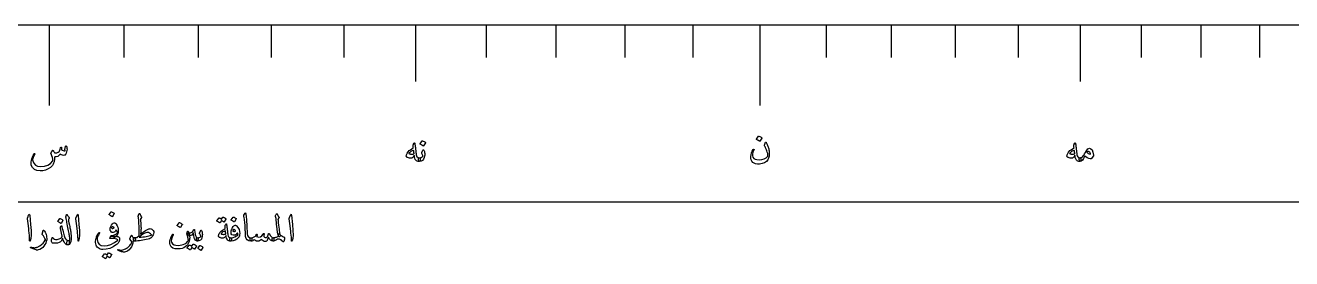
# Model space of a CAD drawing. Header units: millimetres. Extents: x -5 to 625, y -7 to 22.
# Drawn here: x 307 to 464.7, y -7.1 to 22 of the extents above; entities that cross this region are included whole.
import ezdxf

# ---------------------------------------------------------------- set-up
doc = ezdxf.new("R2010")
doc.units = ezdxf.units.MM
for name, color, linetype in [('CUT_OUTER', 1, 'Continuous'), ('ENGRAVE', 7, 'Continuous'), ('ENGRAVE_FINE', 8, 'Continuous'), ('TEXT', 5, 'Continuous')]:
    doc.layers.add(name, color=color, linetype=linetype)

msp = doc.modelspace()

# ---------------------------------------------------------------- linework, layer by layer
at = {"layer": 'CUT_OUTER'}
msp.add_lwpolyline([(-5, 0), (625, 0), (625, 22), (-5, 22)], close=True, dxfattribs=at)
at = {"layer": 'ENGRAVE'}
for points in [[(310, 22), (310, 12)], [(355.6174, 22), (355.6174, 15)], [(398.5283, 22), (398.5283, 12)], [(438.4062, 22), (438.4062, 15)]]:
    msp.add_lwpolyline(points, dxfattribs=at)
at = {"layer": 'ENGRAVE_FINE'}
for points in [[(319.3236, 22), (319.3236, 18)], [(328.5499, 22), (328.5499, 18)], [(337.6762, 22), (337.6762, 18)], [(346.6996, 22), (346.6996, 18)], [(364.4269, 22), (364.4269, 18)], [(373.1253, 22), (373.1253, 18)], [(381.7101, 22), (381.7101, 18)], [(390.1786, 22), (390.1786, 18)], [(406.7566, 22), (406.7566, 18)], [(414.861, 22), (414.861, 18)], [(422.839, 22), (422.839, 18)], [(430.6882, 22), (430.6882, 18)], [(445.9907, 22), (445.9907, 18)], [(453.4393, 22), (453.4393, 18)], [(460.7498, 22), (460.7498, 18)]]:
    msp.add_lwpolyline(points, dxfattribs=at)
at = {"layer": 'TEXT'}
for points in [[(398.358, 8.1884), (398.3644, 8.1948), (398.3735, 8.1987), (398.3851, 8.2), (398.3993, 8.1987), (398.4996, 8.1581), (398.5941, 8.1084), (398.6828, 8.0497), (398.7657, 7.9819), (398.7738, 7.9716), (398.7774, 7.9613), (398.7764, 7.951), (398.7709, 7.9406), (398.5283, 7.5484), (398.5193, 7.539), (398.5077, 7.5368), (398.4935, 7.5416), (398.4767, 7.5535), (398.4622, 7.5639), (398.4393, 7.5794), (398.408, 7.6), (398.3683, 7.6258), (398.3196, 7.6568), (398.2612, 7.6929), (398.1932, 7.7342), (398.1154, 7.7806), (398.1051, 7.7884), (398.0999, 7.7961), (398.0999, 7.8039), (398.1051, 7.8116)], [(312.049, 6.9135), (312.0581, 6.9361), (312.0697, 6.9523), (312.0839, 6.9619), (312.1006, 6.9652), (312.1223, 6.9626), (312.1406, 6.9548), (312.1558, 6.9419), (312.1677, 6.9239), (312.1971, 6.8594), (312.2181, 6.7794), (312.2306, 6.6839), (312.2348, 6.5729), (312.2235, 6.3916), (312.1897, 6.2194), (312.1332, 6.0561), (312.0542, 5.9019), (312.0271, 5.8648), (311.9974, 5.8361), (311.9652, 5.8158), (311.9303, 5.8039), (311.8042, 5.7958), (311.6684, 5.8181), (311.5229, 5.8706), (311.3677, 5.9535), (311.2371, 5.7745), (311.0826, 5.6555), (310.9042, 5.5965), (310.7019, 5.5974), (310.6953, 5.4885), (310.6858, 5.3839), (310.6734, 5.2834), (310.6581, 5.1871), (310.6398, 5.0944), (310.6187, 5.0045), (310.5947, 4.9176), (310.5677, 4.8335), (310.5052, 4.6819), (310.4206, 4.5419), (310.3142, 4.4135), (310.1858, 4.2968), (309.8855, 4.0968), (309.5677, 3.9561), (309.2326, 3.8748), (308.88, 3.8529), (308.4829, 3.9068), (308.169, 4.0477), (307.9384, 4.2758), (307.791, 4.591), (307.771, 4.7045), (307.7677, 4.8387), (307.7813, 4.9935), (307.8116, 5.169), (307.8603, 5.3613), (307.929, 5.5613), (308.0177, 5.769), (308.1265, 5.9845), (308.1352, 5.9981), (308.1458, 6.0077), (308.1584, 6.0135), (308.1729, 6.0155), (308.1874, 6.0142), (308.2, 6.0103), (308.2106, 6.0039), (308.2194, 5.9948), (308.2252, 5.9816), (308.2271, 5.9677), (308.2252, 5.9532), (308.2194, 5.9381), (308.0813, 5.6513), (307.9923, 5.4155), (307.9523, 5.2306), (307.9613, 5.0968), (308.0916, 4.8016), (308.2968, 4.5871), (308.5768, 4.4532), (308.9316, 4.4), (309.4277, 4.4316), (309.8477, 4.5574), (310.1916, 4.7774), (310.4594, 5.0916), (310.4584, 5.2987), (310.4245, 5.5174), (310.3577, 5.7477), (310.2581, 5.9897), (310.2455, 6.0142), (310.2387, 6.0361), (310.2377, 6.0555), (310.2426, 6.0723), (310.2703, 6.1298), (310.2968, 6.1839), (310.3219, 6.2344), (310.3458, 6.2813), (310.3684, 6.324), (310.3897, 6.3619), (310.4097, 6.395), (310.4284, 6.4232), (310.439, 6.4352), (310.4503, 6.44), (310.4623, 6.4377), (310.4748, 6.4284), (310.4813, 6.4213), (310.4903, 6.4103), (310.5019, 6.3955), (310.5161, 6.3768), (310.5323, 6.3542), (310.5497, 6.3277), (310.5684, 6.2974), (310.5884, 6.2632), (310.629, 6.1974), (310.6632, 6.1497), (310.691, 6.12), (310.7123, 6.1084), (310.8465, 6.0971), (310.9806, 6.12), (311.1148, 6.1771), (311.249, 6.2684), (311.2977, 6.329), (311.3458, 6.4284), (311.3932, 6.5665), (311.44, 6.7432), (311.4445, 6.76), (311.4529, 6.7742), (311.4652, 6.7858), (311.4813, 6.7948), (311.4965, 6.8006), (311.511, 6.8026), (311.5248, 6.8006), (311.5381, 6.7948), (311.5577, 6.7626), (311.5652, 6.7019), (311.5603, 6.6129), (311.5432, 6.4955), (311.6474, 6.4316), (311.7587, 6.3897), (311.8771, 6.3697), (312.0026, 6.3716), (312.001, 6.4094), (311.9961, 6.44), (311.9881, 6.4635), (311.9768, 6.48), (311.9639, 6.4955), (311.9561, 6.511), (311.9535, 6.5265), (311.9561, 6.5419)], [(355.4703, 7.3058), (355.5006, 7.3381), (355.5245, 7.3419), (355.5419, 7.3174), (355.5529, 7.2645), (355.5564, 7.2326), (355.5619, 7.1884), (355.5693, 7.1319), (355.5787, 7.0632), (355.5896, 6.9816), (355.6019, 6.8865), (355.6155, 6.7777), (355.6303, 6.6555), (355.645, 6.5353), (355.658, 6.4277), (355.6695, 6.3327), (355.6793, 6.2503), (355.6876, 6.1808), (355.6942, 6.1245), (355.6992, 6.0815), (355.7026, 6.0516), (355.729, 5.8635), (355.7671, 5.7174), (355.8167, 5.6132), (355.878, 5.551), (355.9213, 5.5268), (355.9735, 5.511), (356.0348, 5.5035), (356.1051, 5.5045), (356.1467, 5.4977), (356.1787, 5.4774), (356.2009, 5.4435), (356.2135, 5.3961), (356.218, 5.339), (356.2161, 5.2813), (356.2077, 5.2229), (356.1929, 5.1639), (356.1738, 5.1135), (356.1529, 5.0761), (356.13, 5.0516), (356.1051, 5.04), (355.97, 5.0413), (355.8535, 5.0658), (355.7558, 5.1135), (355.6767, 5.1845), (355.6103, 5.2887), (355.5555, 5.4258), (355.5122, 5.5958), (355.4806, 5.7987), (355.4077, 5.6752), (355.3335, 5.5781), (355.258, 5.5074), (355.1813, 5.4632), (355.119, 5.4474), (355.0458, 5.4413), (354.9616, 5.4448), (354.8664, 5.4581), (354.7661, 5.4806), (354.6819, 5.5071), (354.6138, 5.5374), (354.5619, 5.5716), (354.52, 5.6139), (354.4922, 5.6581), (354.4787, 5.7042), (354.4793, 5.7523), (354.4913, 5.8123), (354.5116, 5.8787), (354.5403, 5.9516), (354.5774, 6.031), (354.6187, 6.1106), (354.6548, 6.1742), (354.6858, 6.2216), (354.7116, 6.2529), (354.8548, 6.3806), (355.0109, 6.5006), (355.18, 6.6129), (355.3619, 6.7174), (355.3551, 6.8165), (355.3503, 6.9019), (355.3474, 6.9739), (355.3464, 7.0323), (355.3493, 7.0813), (355.358, 7.1252), (355.3726, 7.1639), (355.3929, 7.1974)], [(355.398, 6.4026), (355.2109, 6.3384), (355.0522, 6.2594), (354.9219, 6.1655), (354.82, 6.0568), (354.8132, 6.0419), (354.8135, 6.0284), (354.8209, 6.0161), (354.8355, 6.0052), (354.8893, 5.9821), (354.9477, 5.9645), (355.0106, 5.9524), (355.078, 5.9458), (355.15, 5.9447), (355.2264, 5.949), (355.3074, 5.9589), (355.3929, 5.9742), (355.4061, 5.9784), (355.42, 5.9858), (355.4345, 5.9965), (355.4496, 6.0103), (355.4466, 6.0526), (355.4426, 6.0968), (355.4376, 6.1429), (355.4316, 6.191), (355.4246, 6.241), (355.4167, 6.2929), (355.4079, 6.3468), (355.398, 6.4026)], [(356.4148, 6.129), (356.5593, 6.449), (356.5806, 6.4842), (356.6032, 6.4968), (356.6271, 6.4868), (356.6522, 6.4542), (356.6987, 6.3566), (356.7348, 6.2548), (356.7606, 6.1489), (356.7761, 6.0387), (356.7809, 5.9237), (356.7748, 5.8032), (356.7577, 5.6773), (356.7296, 5.5458), (356.6442, 5.3245), (356.5116, 5.1665), (356.3319, 5.0716), (356.1051, 5.04), (356.079, 5.0565), (356.0522, 5.1058), (356.0248, 5.1881), (355.9967, 5.3032), (355.9887, 5.3648), (355.9903, 5.4155), (356.0016, 5.4552), (356.0226, 5.4839), (356.0393, 5.4948), (356.0587, 5.5019), (356.0806, 5.5052), (356.1051, 5.5045), (356.248, 5.509), (356.3722, 5.5381), (356.4777, 5.5916), (356.5645, 5.6697), (356.5684, 5.6758), (356.5696, 5.6839), (356.5684, 5.6939), (356.5645, 5.7058), (356.5442, 5.7787), (356.5142, 5.8529), (356.4745, 5.9284), (356.4251, 6.0052), (356.409, 6.0342), (356.4019, 6.0645), (356.4038, 6.0961), (356.4148, 6.129)], [(356.4613, 7.6103), (356.4677, 7.6168), (356.4767, 7.6206), (356.4884, 7.6219), (356.5026, 7.6206), (356.6029, 7.58), (356.6974, 7.5303), (356.7861, 7.4716), (356.869, 7.4039), (356.8771, 7.3935), (356.8806, 7.3832), (356.8796, 7.3729), (356.8742, 7.3626), (356.6316, 6.9703), (356.6226, 6.961), (356.6109, 6.9587), (356.5967, 6.9635), (356.58, 6.9755), (356.5655, 6.9858), (356.5426, 7.0013), (356.5113, 7.0219), (356.4716, 7.0477), (356.4229, 7.0787), (356.3645, 7.1148), (356.2964, 7.1561), (356.2187, 7.2026), (356.2084, 7.2103), (356.2032, 7.2181), (356.2032, 7.2258), (356.2084, 7.2335)], [(399.3128, 7.4142), (399.3561, 7.3271), (399.398, 7.2361), (399.4386, 7.1413), (399.478, 7.0426), (399.5154, 6.9394), (399.5503, 6.831), (399.5825, 6.7174), (399.6122, 6.5987), (399.6377, 6.4805), (399.6574, 6.3632), (399.6712, 6.2469), (399.6793, 6.1316), (399.6815, 6.0169), (399.678, 5.9026), (399.6686, 5.7885), (399.6535, 5.6748), (399.6283, 5.5555), (399.5941, 5.4452), (399.5509, 5.3439), (399.4986, 5.2516), (399.3209, 5.0416), (399.087, 4.8813), (398.797, 4.7706), (398.4509, 4.7097), (398.2006, 4.7035), (397.9812, 4.7368), (397.7928, 4.8094), (397.6354, 4.9213), (397.517, 5.0652), (397.4354, 5.2335), (397.3906, 5.4265), (397.3825, 5.6439), (397.4119, 5.8742), (397.4741, 6.0955), (397.5693, 6.3077), (397.6974, 6.511), (397.7177, 6.5342), (397.7374, 6.5471), (397.7564, 6.5497), (397.7748, 6.5419), (397.7919, 6.5258), (397.7967, 6.5032), (397.7893, 6.4742), (397.7696, 6.4387), (397.6419, 6.1829), (397.5786, 5.9523), (397.5799, 5.7468), (397.6457, 5.5665), (397.7661, 5.4219), (397.9361, 5.3187), (398.1557, 5.2568), (398.4251, 5.2361), (398.7506, 5.2681), (399.0406, 5.3535), (399.2951, 5.4926), (399.5141, 5.6852), (399.5186, 5.6919), (399.5219, 5.7019), (399.5238, 5.7152), (399.5244, 5.7316), (399.517, 5.861), (399.4896, 6.0116), (399.4422, 6.1835), (399.3748, 6.3768), (399.3367, 6.474), (399.2999, 6.5645), (399.2644, 6.6482), (399.2303, 6.7252), (399.197, 6.795), (399.1644, 6.8574), (399.1325, 6.9124), (399.1012, 6.96), (399.0864, 6.9848), (399.078, 7.0077), (399.0761, 7.0287), (399.0806, 7.0477), (399.2354, 7.4297), (399.2499, 7.4519), (399.2677, 7.4568), (399.2886, 7.4442), (399.3128, 7.4142)], [(437.7456, 7.3058), (437.7759, 7.3381), (437.7998, 7.3419), (437.8172, 7.3174), (437.8281, 7.2645), (437.8317, 7.2326), (437.8372, 7.1884), (437.8446, 7.1319), (437.8539, 7.0632), (437.8649, 6.9816), (437.8772, 6.8865), (437.8907, 6.7777), (437.9056, 6.6555), (437.9202, 6.5353), (437.9333, 6.4277), (437.9448, 6.3327), (437.9546, 6.2503), (437.9628, 6.1808), (437.9694, 6.1245), (437.9744, 6.0815), (437.9778, 6.0516), (438.0043, 5.8635), (438.0423, 5.7174), (438.092, 5.6132), (438.1533, 5.551), (438.1965, 5.5268), (438.2488, 5.511), (438.3101, 5.5035), (438.3804, 5.5045), (438.422, 5.4977), (438.4539, 5.4774), (438.4762, 5.4435), (438.4888, 5.3961), (438.4933, 5.339), (438.4914, 5.2813), (438.483, 5.2229), (438.4681, 5.1639), (438.4491, 5.1135), (438.4281, 5.0761), (438.4052, 5.0516), (438.3804, 5.04), (438.2452, 5.0413), (438.1288, 5.0658), (438.031, 5.1135), (437.952, 5.1845), (437.8856, 5.2887), (437.8307, 5.4258), (437.7875, 5.5958), (437.7559, 5.7987), (437.683, 5.6752), (437.6088, 5.5781), (437.5333, 5.5074), (437.4565, 5.4632), (437.3943, 5.4474), (437.321, 5.4413), (437.2368, 5.4448), (437.1417, 5.4581), (437.0414, 5.4806), (436.9572, 5.5071), (436.8891, 5.5374), (436.8372, 5.5716), (436.7952, 5.6139), (436.7675, 5.6581), (436.7539, 5.7042), (436.7546, 5.7523), (436.7665, 5.8123), (436.7868, 5.8787), (436.8156, 5.9516), (436.8527, 6.031), (436.8939, 6.1106), (436.9301, 6.1742), (436.961, 6.2216), (436.9868, 6.2529), (437.1301, 6.3806), (437.2862, 6.5006), (437.4552, 6.6129), (437.6372, 6.7174), (437.6304, 6.8165), (437.6256, 6.9019), (437.6227, 6.9739), (437.6217, 7.0323), (437.6246, 7.0813), (437.6333, 7.1252), (437.6478, 7.1639), (437.6681, 7.1974)], [(437.6733, 6.4026), (437.4862, 6.3384), (437.3275, 6.2594), (437.1972, 6.1655), (437.0952, 6.0568), (437.0885, 6.0419), (437.0888, 6.0284), (437.0962, 6.0161), (437.1107, 6.0052), (437.1646, 5.9821), (437.223, 5.9645), (437.2859, 5.9524), (437.3533, 5.9458), (437.4252, 5.9447), (437.5017, 5.949), (437.5827, 5.9589), (437.6681, 5.9742), (437.6814, 5.9784), (437.6952, 5.9858), (437.7098, 5.9965), (437.7249, 6.0103), (437.7218, 6.0526), (437.7178, 6.0968), (437.7128, 6.1429), (437.7068, 6.191), (437.6999, 6.241), (437.692, 6.2929), (437.6831, 6.3468), (437.6733, 6.4026)], [(439.583, 6.6813), (439.7446, 6.6239), (439.8785, 6.4619), (439.9846, 6.1955), (440.063, 5.8245), (440.0659, 5.7977), (440.0643, 5.7742), (440.0581, 5.7539), (440.0475, 5.7368), (439.7636, 5.3806), (439.7439, 5.359), (439.721, 5.3458), (439.6949, 5.341), (439.6656, 5.3445), (439.4727, 5.4103), (439.2914, 5.4942), (439.1217, 5.5961), (438.9636, 5.7161), (438.8362, 5.4203), (438.6965, 5.209), (438.5446, 5.0823), (438.3804, 5.04), (438.362, 5.0468), (438.343, 5.0671), (438.3233, 5.101), (438.303, 5.1484), (438.2717, 5.2658), (438.2604, 5.36), (438.2691, 5.431), (438.2978, 5.4787), (438.3146, 5.49), (438.3339, 5.4981), (438.3559, 5.5029), (438.3804, 5.5045), (438.4978, 5.5245), (438.6127, 5.5794), (438.7249, 5.669), (438.8346, 5.7935), (438.8827, 5.8658), (438.9546, 5.9845), (439.0504, 6.1497), (439.1701, 6.3613), (439.2636, 6.5013), (439.3636, 6.6013), (439.4701, 6.6613), (439.583, 6.6813)], [(439.2114, 6.1755), (439.3081, 6.0948), (439.4178, 6.0284), (439.5404, 5.9761), (439.6759, 5.9381), (439.6685, 6.0397), (439.641, 6.1226), (439.5936, 6.1868), (439.5262, 6.2323), (439.4485, 6.2558), (439.3701, 6.2542), (439.291, 6.2274), (439.2114, 6.1755)], [(307.4573, -1.6581), (307.5035, -1.5685), (307.5407, -1.5371), (307.5689, -1.5637), (307.5879, -1.6484), (307.6992, -2.8339), (307.7654, -3.5615), (307.7802, -4.1427), (307.7436, -4.5776), (307.6556, -4.8661), (307.6396, -4.8897), (307.6254, -4.9024), (307.613, -4.9042), (307.6024, -4.8952), (307.594, -4.8809), (307.5879, -4.8625), (307.5843, -4.8398), (307.5831, -4.8129), (307.5831, -4.6033), (307.5734, -4.381), (307.554, -4.1461), (307.525, -3.8984), (307.5186, -3.8337), (307.4996, -3.6589), (307.4678, -3.374), (307.4234, -2.979), (307.3169, -2.1032), (307.3145, -2.0567), (307.3169, -2.0137), (307.3242, -1.9744), (307.3363, -1.9387)], [(312.1653, -1.6145), (312.1741, -1.5912), (312.1859, -1.5746), (312.2007, -1.5646), (312.2185, -1.5613), (312.2346, -1.564), (312.2488, -1.5722), (312.2612, -1.5858), (312.2718, -1.6048), (312.3147, -1.7031), (312.3661, -1.7899), (312.426, -1.8652), (312.4944, -1.929), (312.5167, -1.9572), (312.5258, -1.9883), (312.5216, -2.0225), (312.504, -2.0597), (312.4918, -2.079), (312.4792, -2.0984), (312.4664, -2.1177), (312.4532, -2.1371), (312.4401, -2.1565), (312.4272, -2.1758), (312.4147, -2.1952), (312.4024, -2.2145), (312.4051, -2.2614), (312.4278, -2.3923), (312.4705, -2.6074), (312.5331, -2.9065), (312.5678, -3.0708), (312.5996, -3.2252), (312.6283, -3.3696), (312.654, -3.504), (312.6764, -3.6282), (312.6952, -3.7417), (312.7103, -3.8447), (312.7218, -3.9371), (312.7305, -4.0242), (312.7375, -4.1113), (312.7426, -4.1984), (312.746, -4.2855), (312.7475, -4.3729), (312.7472, -4.4609), (312.7451, -4.5495), (312.7411, -4.6387), (312.7076, -4.9378), (312.6407, -5.1577), (312.5406, -5.2983), (312.4073, -5.3597), (312.3413, -5.3615), (312.2887, -5.3427), (312.2494, -5.3034), (312.2234, -5.2435), (312.2101, -5.1731), (312.2089, -5.102), (312.2198, -5.0303), (312.2427, -4.9581), (312.2736, -4.8912), (312.3081, -4.8456), (312.3462, -4.8211), (312.3879, -4.8177), (312.4201, -4.82), (312.449, -4.822), (312.4745, -4.8236), (312.4968, -4.825), (312.516, -4.8255), (312.5325, -4.8244), (312.5462, -4.8218), (312.5573, -4.8177), (312.579, -4.7458), (312.5863, -4.6363), (312.579, -4.4893), (312.5573, -4.3048), (312.5406, -4.1952), (312.5198, -4.0696), (312.4947, -3.9279), (312.4653, -3.7702), (312.4321, -3.5961), (312.3952, -3.4054), (312.3546, -3.1981), (312.3105, -2.9742), (312.2669, -2.7552), (312.2282, -2.5629), (312.1944, -2.3972), (312.1653, -2.2581), (312.1414, -2.1456), (312.123, -2.0597), (312.11, -2.0004), (312.1024, -1.9677), (312.0961, -1.9251), (312.0964, -1.8794), (312.1033, -1.8307), (312.1169, -1.779), (312.1262, -1.7532), (312.1345, -1.7288), (312.1419, -1.706), (312.1484, -1.6847), (312.154, -1.6649), (312.1587, -1.6466), (312.1624, -1.6298), (312.1653, -1.6145)], [(313.4815, -1.6581), (313.5277, -1.5685), (313.5649, -1.5371), (313.593, -1.5637), (313.6121, -1.6484), (313.7234, -2.8339), (313.7896, -3.5615), (313.8044, -4.1427), (313.7678, -4.5776), (313.6798, -4.8661), (313.6638, -4.8897), (313.6496, -4.9024), (313.6372, -4.9042), (313.6266, -4.8952), (313.6181, -4.8809), (313.6121, -4.8625), (313.6085, -4.8398), (313.6073, -4.8129), (313.6073, -4.6033), (313.5976, -4.381), (313.5782, -4.1461), (313.5492, -3.8984), (313.5428, -3.8337), (313.5238, -3.6589), (313.492, -3.374), (313.4476, -2.979), (313.3411, -2.1032), (313.3387, -2.0567), (313.3411, -2.0137), (313.3484, -1.9744), (313.3605, -1.9387)], [(317.7395, -1.2371), (317.7456, -1.231), (317.754, -1.2274), (317.7649, -1.2262), (317.7782, -1.2274), (317.8723, -1.2655), (317.9609, -1.3121), (318.0441, -1.3671), (318.1218, -1.4306), (318.1293, -1.4403), (318.1327, -1.45), (318.1318, -1.4597), (318.1266, -1.4694), (317.8992, -1.8371), (317.8907, -1.8459), (317.8798, -1.848), (317.8665, -1.8434), (317.8508, -1.8323), (317.8372, -1.8226), (317.8157, -1.8081), (317.7864, -1.7887), (317.7492, -1.7645), (317.7035, -1.7355), (317.6488, -1.7016), (317.585, -1.6629), (317.5121, -1.6194), (317.5024, -1.6121), (317.4976, -1.6048), (317.4976, -1.5976), (317.5024, -1.5903)], [(321.2282, -1.4742), (321.2397, -1.4618), (321.25, -1.4536), (321.2591, -1.4497), (321.2669, -1.45), (321.2763, -1.4542), (321.2851, -1.4621), (321.2932, -1.4736), (321.3008, -1.4887), (321.3315, -1.554), (321.3607, -1.6145), (321.3884, -1.6702), (321.4145, -1.721), (321.4395, -1.7663), (321.4635, -1.8056), (321.4866, -1.8389), (321.5089, -1.8661), (321.5252, -1.8885), (321.5306, -1.9121), (321.5252, -1.9369), (321.5089, -1.9629), (321.4121, -2.0839), (321.3997, -2.1047), (321.3915, -2.1286), (321.3876, -2.1555), (321.3879, -2.1855), (321.4036, -2.4138), (321.4169, -2.6149), (321.4278, -2.7888), (321.4363, -2.9355), (321.4426, -3.0552), (321.4472, -3.1484), (321.4499, -3.2149), (321.4508, -3.2548), (321.4497, -3.3728), (321.4466, -3.4847), (321.4413, -3.5905), (321.4339, -3.6903), (321.4246, -3.7841), (321.4139, -3.8718), (321.4017, -3.9534), (321.3879, -4.029), (321.7166, -3.7774), (322.0012, -3.5839), (322.2416, -3.4484), (322.4379, -3.371), (322.5253, -3.3504), (322.6036, -3.3419), (322.6729, -3.3456), (322.7331, -3.3613), (322.818, -3.4054), (322.8988, -3.475), (322.9753, -3.57), (323.0476, -3.6903), (323.0588, -3.7191), (323.0633, -3.752), (323.0612, -3.7892), (323.0524, -3.8306), (323.0043, -3.9794), (322.9472, -4.121), (322.8809, -4.2552), (322.8056, -4.3823), (322.7325, -4.4639), (322.629, -4.5347), (322.4954, -4.5946), (322.3315, -4.6435), (322.112, -4.6921), (321.8942, -4.7361), (321.6778, -4.7756), (321.4629, -4.8105), (321.2498, -4.8406), (321.0389, -4.8655), (320.8301, -4.8853), (320.6234, -4.9), (320.6001, -4.8933), (320.5786, -4.8734), (320.559, -4.8401), (320.5411, -4.7935), (320.5254, -4.7364), (320.5169, -4.681), (320.5157, -4.6275), (320.5218, -4.5758), (320.5354, -4.5307), (320.5569, -4.4972), (320.5862, -4.4751), (320.6234, -4.4645), (320.6728, -4.4618), (320.7196, -4.4585), (320.7636, -4.4545), (320.8048, -4.45), (320.8434, -4.4455), (320.8792, -4.4415), (320.9123, -4.4382), (320.9427, -4.4355), (321.2137, -4.1742), (321.2161, -4.1629), (321.2185, -4.1482), (321.221, -4.1302), (321.2234, -4.1089), (321.2258, -4.0842), (321.2282, -4.0563), (321.2306, -4.0249), (321.2331, -3.9903), (321.2352, -3.9527), (321.2367, -3.9123), (321.2376, -3.8692), (321.2379, -3.8234), (321.2379, -3.7752), (321.2379, -3.7248), (321.2379, -3.6723), (321.2379, -3.6177), (321.2373, -3.556), (321.2355, -3.4823), (321.2325, -3.3964), (321.2282, -3.2984), (321.2228, -3.1889), (321.2161, -3.0685), (321.2083, -2.9373), (321.1992, -2.7952), (321.1783, -2.4797), (321.1593, -2.2302), (321.142, -2.0467), (321.1266, -1.929), (321.1142, -1.8534), (321.106, -1.796), (321.1021, -1.7567), (321.1024, -1.7355), (321.1171, -1.6956), (321.1321, -1.6581), (321.1473, -1.623), (321.1629, -1.5903), (321.1788, -1.5595), (321.195, -1.5298), (321.2114, -1.5014), (321.2282, -1.4742)], [(334.4234, -1.4161), (334.4328, -1.4016), (334.4415, -1.3919), (334.4497, -1.3871), (334.4573, -1.3871), (334.4688, -1.3934), (334.479, -1.4125), (334.4881, -1.4443), (334.496, -1.4887), (334.5359, -1.8501), (334.5685, -2.1843), (334.594, -2.4912), (334.6121, -2.771), (334.6237, -3.0102), (334.6345, -3.2246), (334.6443, -3.4142), (334.6532, -3.579), (334.6609, -3.7191), (334.6671, -3.8343), (334.6718, -3.9247), (334.675, -3.9903), (334.7179, -4.1869), (334.8129, -4.3315), (334.9599, -4.424), (335.1589, -4.4645), (335.2142, -4.479), (335.2496, -4.5129), (335.265, -4.5661), (335.2605, -4.6387), (335.2378, -4.753), (335.2133, -4.8347), (335.187, -4.8837), (335.1589, -4.9), (334.8788, -4.8631), (334.6726, -4.7524), (334.5401, -4.5679), (334.4815, -4.3097), (334.4722, -4.1861), (334.4639, -4.0623), (334.4565, -3.9382), (334.45, -3.8137), (334.4441, -3.689), (334.4385, -3.5639), (334.4332, -3.4386), (334.4282, -3.3129), (334.4192, -3.0732), (334.4065, -2.8575), (334.3901, -2.6656), (334.3702, -2.4976), (334.3466, -2.3362), (334.3194, -2.1643), (334.2885, -1.9818), (334.254, -1.7887), (334.2495, -1.7539), (334.2504, -1.7222), (334.2568, -1.6934), (334.2685, -1.6677)], [(338.5508, -2.5968), (338.5814, -2.9016), (338.6101, -3.1726), (338.637, -3.4097), (338.6621, -3.6129), (338.6854, -3.782), (338.7069, -3.9165), (338.7265, -4.0166), (338.7444, -4.0823), (338.7704, -4.1669), (338.7758, -4.2371), (338.7607, -4.2927), (338.725, -4.3339), (338.6811, -4.3566), (338.6415, -4.3569), (338.6061, -4.3348), (338.575, -4.2903), (338.5203, -4.1207), (338.4625, -3.8101), (338.4017, -3.3586), (338.3379, -2.7661), (338.3152, -2.5112), (338.2956, -2.3077), (338.2789, -2.1555), (338.2653, -2.0548), (338.2121, -1.8323), (338.2051, -1.7929), (338.2036, -1.7573), (338.2076, -1.7252), (338.2169, -1.6968), (338.2584, -1.6272), (338.2907, -1.5734), (338.314, -1.5353), (338.3282, -1.5129), (338.3573, -1.4799), (338.3815, -1.4681), (338.4008, -1.4775), (338.4153, -1.5081), (338.4416, -1.5946), (338.4867, -1.6847), (338.5505, -1.7784), (338.6331, -1.8758), (338.6482, -1.8952), (338.6548, -1.9145), (338.653, -1.9339), (338.6427, -1.9532), (338.6263, -1.9767), (338.6107, -1.9986), (338.596, -2.019), (338.5823, -2.0379), (338.5694, -2.0553), (338.5575, -2.0712), (338.5464, -2.0855), (338.5363, -2.0984), (338.5218, -2.1202), (338.5121, -2.1419), (338.5073, -2.1637), (338.5073, -2.1855), (338.5136, -2.233), (338.523, -2.3173), (338.5354, -2.4386), (338.5508, -2.5968)], [(340.0556, -1.6581), (340.1019, -1.5685), (340.1391, -1.5371), (340.1672, -1.5637), (340.1863, -1.6484), (340.2976, -2.8339), (340.3638, -3.5615), (340.3786, -4.1427), (340.342, -4.5776), (340.254, -4.8661), (340.238, -4.8897), (340.2238, -4.9024), (340.2114, -4.9042), (340.2008, -4.8952), (340.1923, -4.8809), (340.1863, -4.8625), (340.1827, -4.8398), (340.1815, -4.8129), (340.1815, -4.6033), (340.1718, -4.381), (340.1524, -4.1461), (340.1234, -3.8984), (340.117, -3.8337), (340.098, -3.6589), (340.0662, -3.374), (340.0218, -2.979), (339.9153, -2.1032), (339.9129, -2.0567), (339.9153, -2.0137), (339.9226, -1.9744), (339.9347, -1.9387)], [(312.4024, -5.3645), (312.3047, -5.3588), (312.2198, -5.3415), (312.1475, -5.3128), (312.0879, -5.2726), (311.9775, -5.1513), (311.8738, -4.9859), (311.7767, -4.7763), (311.6863, -4.5226), (311.6237, -4.6847), (311.5617, -4.8129), (311.5003, -4.9073), (311.4395, -4.9677), (311.2508, -5.0684), (311.0331, -5.1335), (310.7863, -5.1628), (310.5105, -5.1565), (310.4325, -5.1377), (310.3726, -5.096), (310.3308, -5.0312), (310.3073, -4.9435), (310.3009, -4.8404), (310.3109, -4.7294), (310.3372, -4.6106), (310.3798, -4.4839), (310.3883, -4.4666), (310.3992, -4.4536), (310.4125, -4.4449), (310.4282, -4.4403), (310.4482, -4.4409), (310.4645, -4.4476), (310.4772, -4.4603), (310.4863, -4.479), (310.5604, -4.5876), (310.6714, -4.6569), (310.8193, -4.6868), (311.004, -4.6774), (311.2605, -4.6184), (311.4492, -4.5286), (311.5702, -4.408), (311.6234, -4.2565), (311.425, -3.3081), (311.4183, -3.2645), (311.4177, -3.2258), (311.4232, -3.1919), (311.4347, -3.1629), (311.5169, -3.0177), (311.5287, -2.9987), (311.5399, -2.9851), (311.5505, -2.9769), (311.5605, -2.9742), (311.5741, -2.9815), (311.5859, -2.9984), (311.5959, -3.025), (311.604, -3.0613), (311.6523, -3.3034), (311.7002, -3.5264), (311.7478, -3.7304), (311.7952, -3.9153), (311.8416, -4.0812), (311.8865, -4.228), (311.9299, -4.3558), (311.9718, -4.4645), (312.0489, -4.6045), (312.1448, -4.7101), (312.2594, -4.7811), (312.3927, -4.8177), (312.4302, -4.8304), (312.4605, -4.8589), (312.4835, -4.903), (312.4992, -4.9629), (312.5034, -4.9945), (312.5065, -5.0264), (312.5083, -5.0586), (312.5089, -5.0911), (312.5077, -5.1239), (312.504, -5.1571), (312.498, -5.1905), (312.4895, -5.2242), (312.4696, -5.2856), (312.4484, -5.3294), (312.426, -5.3557), (312.4024, -5.3645)], [(311.3282, -2.079), (311.3343, -2.073), (311.3427, -2.0694), (311.3536, -2.0681), (311.3669, -2.0694), (311.461, -2.1075), (311.5496, -2.154), (311.6328, -2.2091), (311.7105, -2.2726), (311.718, -2.2823), (311.7214, -2.2919), (311.7205, -2.3016), (311.7153, -2.3113), (311.4879, -2.679), (311.4794, -2.6878), (311.4685, -2.6899), (311.4552, -2.6854), (311.4395, -2.6742), (311.4259, -2.6645), (311.4044, -2.65), (311.3751, -2.6306), (311.3379, -2.6065), (311.2922, -2.5774), (311.2375, -2.5435), (311.1737, -2.5048), (311.1008, -2.4613), (311.0911, -2.454), (311.0863, -2.4468), (311.0863, -2.4395), (311.0911, -2.4323)], [(318.3685, -2.7855), (318.4801, -2.9697), (318.5585, -3.1641), (318.6035, -3.3689), (318.6153, -3.5839), (318.6146, -3.632), (318.6123, -3.6794), (318.6085, -3.7263), (318.6032, -3.7726), (318.5964, -3.8179), (318.5881, -3.8621), (318.5783, -3.905), (318.5669, -3.9468), (318.4439, -4.2177), (318.244, -4.4113), (317.9672, -4.5274), (317.6137, -4.5661), (317.5956, -4.5628), (317.5847, -4.5528), (317.581, -4.5362), (317.5847, -4.5129), (317.6028, -4.4564), (317.6282, -4.3931), (317.6609, -4.3233), (317.7008, -4.2468), (317.7093, -4.2338), (317.7202, -4.2238), (317.7335, -4.2168), (317.7492, -4.2129), (318.0147, -4.16), (318.2258, -4.0883), (318.3825, -3.9979), (318.4847, -3.8887), (318.5034, -3.8443), (318.5065, -3.7931), (318.4937, -3.7354), (318.4653, -3.671), (318.4484, -3.6391), (318.4315, -3.6111), (318.4145, -3.587), (318.3976, -3.5669), (318.3806, -3.5498), (318.3637, -3.5349), (318.3468, -3.522), (318.3298, -3.5113), (318.2784, -3.6038), (318.2258, -3.6782), (318.172, -3.7345), (318.1169, -3.7726), (317.986, -3.8207), (317.869, -3.8198), (317.7658, -3.7699), (317.6766, -3.671), (317.6255, -3.5615), (317.6077, -3.4363), (317.6231, -3.2954), (317.6718, -3.1387), (317.7764, -2.914), (317.8871, -2.7528), (318.0038, -2.6551), (318.1266, -2.621), (318.1871, -2.6294), (318.2476, -2.6597), (318.3081, -2.7117), (318.3685, -2.7855)], [(317.904, -3.1), (317.8762, -3.1054), (317.846, -3.1218), (317.8133, -3.149), (317.7782, -3.1871), (317.7692, -3.2068), (317.771, -3.227), (317.7837, -3.2479), (317.8073, -3.2694), (317.878, -3.3075), (317.95, -3.3153), (318.0232, -3.2929), (318.0976, -3.2403), (318.1048, -3.2306), (318.1073, -3.221), (318.1048, -3.2113), (318.0976, -3.2016), (318.0401, -3.1572), (317.9887, -3.1254), (317.9433, -3.1064), (317.904, -3.1)], [(326.2073, -2.5968), (326.2133, -2.5907), (326.2218, -2.5871), (326.2327, -2.5859), (326.246, -2.5871), (326.34, -2.6252), (326.4286, -2.6718), (326.5118, -2.7268), (326.5895, -2.7903), (326.5971, -2.8), (326.6004, -2.8097), (326.5995, -2.8194), (326.5944, -2.829), (326.3669, -3.1968), (326.3585, -3.2055), (326.3476, -3.2077), (326.3343, -3.2031), (326.3185, -3.1919), (326.3049, -3.1823), (326.2835, -3.1677), (326.2541, -3.1484), (326.2169, -3.1242), (326.1713, -3.0952), (326.1165, -3.0613), (326.0527, -3.0226), (325.9798, -2.979), (325.9702, -2.9718), (325.9653, -2.9645), (325.9653, -2.9573), (325.9702, -2.95)], [(331.6411, -1.9097), (331.6472, -1.9036), (331.6556, -1.9), (331.6665, -1.8988), (331.6798, -1.9), (331.7275, -1.9178), (331.7736, -1.9375), (331.8182, -1.959), (331.8613, -1.9823), (331.9032, -2.0077), (331.9442, -2.0355), (331.9842, -2.0657), (332.0234, -2.0984), (332.0309, -2.1084), (332.0343, -2.119), (332.0334, -2.1301), (332.0282, -2.1419), (331.796, -2.5097), (331.7896, -2.5145), (331.7802, -2.5145), (331.7678, -2.5097), (331.7524, -2.5), (331.7418, -2.4911), (331.7246, -2.4788), (331.7007, -2.4633), (331.6702, -2.4444), (331.6327, -2.4218), (331.5879, -2.3954), (331.5359, -2.365), (331.4766, -2.3306), (331.2927, -2.6161), (331.2843, -2.6249), (331.2734, -2.627), (331.2601, -2.6225), (331.2444, -2.6113), (331.2307, -2.6016), (331.2093, -2.5871), (331.1799, -2.5677), (331.1427, -2.5435), (331.0971, -2.5145), (331.0423, -2.4806), (330.9785, -2.4419), (330.9056, -2.3984), (330.8981, -2.3911), (330.8948, -2.3839), (330.8957, -2.3766), (330.9008, -2.3694), (331.1379, -2.0161), (331.144, -2.0101), (331.1524, -2.0065), (331.1633, -2.0052), (331.1766, -2.0065), (331.2171, -2.0196), (331.2565, -2.0349), (331.2946, -2.0523), (331.3315, -2.0718), (331.3671, -2.0931), (331.4016, -2.1159), (331.4349, -2.1403), (331.4669, -2.1661)], [(332.0282, -2.7758), (332.0567, -2.7456), (332.079, -2.7419), (332.0954, -2.7649), (332.1056, -2.8145), (332.109, -2.8445), (332.1141, -2.8859), (332.1211, -2.9388), (332.1298, -3.0032), (332.1401, -3.0797), (332.1516, -3.169), (332.1643, -3.2709), (332.1782, -3.3855), (332.192, -3.4981), (332.2042, -3.599), (332.215, -3.6881), (332.2242, -3.7653), (332.2319, -3.8305), (332.2381, -3.8833), (332.2428, -3.9236), (332.246, -3.9516), (332.2708, -4.1279), (332.3065, -4.2649), (332.353, -4.3626), (332.4105, -4.421), (332.451, -4.4436), (332.5, -4.4585), (332.5575, -4.4654), (332.6234, -4.4645), (332.6624, -4.4709), (332.6923, -4.4899), (332.7132, -4.5217), (332.725, -4.5661), (332.7292, -4.6197), (332.7274, -4.6738), (332.7196, -4.7285), (332.7056, -4.7839), (332.6878, -4.831), (332.6681, -4.8661), (332.6467, -4.8891), (332.6234, -4.9), (332.4967, -4.8988), (332.3875, -4.8758), (332.2959, -4.831), (332.2218, -4.7645), (332.1595, -4.6668), (332.1081, -4.5383), (332.0675, -4.3789), (332.0379, -4.1887), (331.9696, -4.3045), (331.9, -4.3956), (331.8292, -4.4618), (331.7573, -4.5032), (331.6989, -4.518), (331.6302, -4.5238), (331.5513, -4.5205), (331.4621, -4.5081), (331.368, -4.4869), (331.2891, -4.4621), (331.2253, -4.4337), (331.1766, -4.4016), (331.1373, -4.362), (331.1113, -4.3206), (331.0986, -4.2773), (331.0992, -4.2323), (331.1104, -4.176), (331.1294, -4.1137), (331.1564, -4.0454), (331.1911, -3.971), (331.2298, -3.8963), (331.2637, -3.8367), (331.2927, -3.7922), (331.3169, -3.7629), (331.4512, -3.6431), (331.5976, -3.5306), (331.756, -3.4254), (331.9266, -3.3274), (331.9203, -3.2346), (331.9157, -3.1544), (331.913, -3.087), (331.9121, -3.0323), (331.9148, -2.9863), (331.923, -2.9452), (331.9366, -2.9089), (331.9556, -2.8774)], [(333.1798, -2.921), (333.2131, -2.9258), (333.25, -2.9403), (333.2905, -2.9645), (333.3347, -2.9984), (333.5237, -3.1998), (333.6552, -3.4266), (333.7293, -3.6788), (333.746, -3.9565), (333.7311, -4.101), (333.7012, -4.2298), (333.6561, -4.3429), (333.596, -4.4403), (333.4009, -4.6414), (333.1738, -4.7851), (332.9146, -4.8713), (332.6234, -4.9), (332.5941, -4.893), (332.569, -4.8722), (332.5481, -4.8374), (332.5315, -4.7887), (332.5253, -4.7618), (332.5212, -4.7343), (332.5192, -4.7061), (332.5194, -4.6774), (332.521, -4.649), (332.5236, -4.6218), (332.5271, -4.5958), (332.5315, -4.571), (332.5445, -4.528), (332.5641, -4.496), (332.5904, -4.4748), (332.6234, -4.4645), (332.9071, -4.4264), (333.1532, -4.3556), (333.3619, -4.2522), (333.5331, -4.1161), (333.5249, -4.0481), (333.5149, -3.994), (333.5031, -3.9537), (333.4895, -3.9274), (333.4732, -3.9047), (333.4581, -3.8899), (333.4442, -3.883), (333.4315, -3.8839), (333.4227, -3.8869), (333.4157, -3.8911), (333.4106, -3.8966), (333.4073, -3.9032), (333.3607, -3.9988), (333.3032, -4.0726), (333.2349, -4.1246), (333.1556, -4.1548), (332.9255, -4.1727), (332.7673, -4.1101), (332.6811, -3.967), (332.6669, -3.7435), (332.6863, -3.6153), (332.725, -3.4823), (332.7831, -3.3444), (332.8605, -3.2016), (332.9421, -3.0788), (333.0226, -2.9911), (333.1018, -2.9385), (333.1798, -2.921)], [(332.9234, -1.9), (332.9294, -1.894), (332.9379, -1.8903), (332.9488, -1.8891), (332.9621, -1.8903), (333.0561, -1.9284), (333.1448, -1.975), (333.2279, -2.03), (333.3056, -2.0935), (333.3132, -2.1032), (333.3165, -2.1129), (333.3156, -2.1226), (333.3105, -2.1323), (333.0831, -2.5), (333.0746, -2.5088), (333.0637, -2.5109), (333.0504, -2.5064), (333.0347, -2.4952), (333.0211, -2.4855), (332.9996, -2.471), (332.9703, -2.4516), (332.9331, -2.4274), (332.8874, -2.3984), (332.8327, -2.3645), (332.7689, -2.3258), (332.696, -2.2823), (332.6863, -2.275), (332.6815, -2.2677), (332.6815, -2.2605), (332.6863, -2.2532)], [(309.2669, -3.55), (309.2697, -3.5412), (309.273, -3.5343), (309.2769, -3.5291), (309.2815, -3.5258), (309.2951, -3.5246), (309.3117, -3.5306), (309.3314, -3.544), (309.354, -3.5645), (309.4423, -3.6695), (309.5185, -3.7907), (309.5827, -3.9283), (309.6347, -4.0823), (309.6752, -4.248), (309.7, -4.4113), (309.7091, -4.5722), (309.7024, -4.7306), (309.6595, -4.9393), (309.5887, -5.1395), (309.4901, -5.3312), (309.3637, -5.5145), (309.2125, -5.6805), (309.0395, -5.8157), (308.8448, -5.9201), (308.6282, -5.9935), (308.5702, -6.0059), (308.5121, -6.0093), (308.454, -6.0035), (308.396, -5.9887), (308.2621, -5.942), (308.1413, -5.8986), (308.0335, -5.8585), (307.9387, -5.8218), (307.8572, -5.7884), (307.7893, -5.7583), (307.735, -5.7315), (307.6944, -5.7081), (307.6859, -5.7008), (307.6798, -5.6935), (307.6762, -5.6863), (307.675, -5.679), (307.6759, -5.6697), (307.6786, -5.6609), (307.6832, -5.6527), (307.6895, -5.6452), (307.6977, -5.6394), (307.7077, -5.6367), (307.7195, -5.637), (307.7331, -5.6403), (307.8159, -5.6626), (307.8952, -5.6808), (307.9708, -5.6952), (308.0427, -5.7056), (308.1117, -5.7121), (308.1782, -5.7147), (308.2423, -5.7134), (308.304, -5.7081), (308.3656, -5.6982), (308.4292, -5.6833), (308.495, -5.6632), (308.5629, -5.6379), (308.6329, -5.6072), (308.705, -5.5708), (308.7793, -5.5286), (308.8556, -5.4806), (309.0701, -5.3264), (309.2536, -5.1589), (309.4064, -4.978), (309.5282, -4.7839), (309.5361, -4.7681), (309.5403, -4.75), (309.5409, -4.7294), (309.5379, -4.7065), (309.4871, -4.5707), (309.4073, -4.4198), (309.2984, -4.2537), (309.1605, -4.0726), (309.1544, -4.0611), (309.1508, -4.0508), (309.1496, -4.0417), (309.1508, -4.0339)], [(317.696, -4.271), (317.7667, -4.2646), (317.8387, -4.2601), (317.9119, -4.2574), (317.9863, -4.2565), (318.0616, -4.2577), (318.1375, -4.2613), (318.214, -4.2673), (318.2911, -4.2758), (318.4348, -4.2985), (318.556, -4.3327), (318.6549, -4.3783), (318.7315, -4.4355), (318.762, -4.4745), (318.781, -4.5238), (318.7886, -4.5834), (318.7847, -4.6532), (318.7605, -4.7996), (318.7315, -4.9194), (318.6976, -5.0125), (318.6589, -5.079), (318.6099, -5.138), (318.55, -5.1988), (318.4792, -5.2614), (318.3976, -5.3258), (317.9745, -5.6037), (317.552, -5.7988), (317.1301, -5.911), (316.7089, -5.9403), (316.5353, -5.9219), (316.3774, -5.881), (316.2353, -5.8178), (316.1089, -5.7323), (316.0015, -5.6288), (315.9165, -5.5121), (315.8539, -5.3821), (315.8137, -5.2387), (315.795, -5.0821), (315.7968, -4.9121), (315.8192, -4.7288), (315.8621, -4.5323), (315.8907, -4.4305), (315.9232, -4.3333), (315.9596, -4.2406), (316, -4.1524), (316.0437, -4.0685), (316.0901, -3.9885), (316.1393, -3.9124), (316.1911, -3.8403), (316.212, -3.8213), (316.231, -3.8125), (316.2483, -3.814), (316.2637, -3.8258), (316.2767, -3.8458), (316.2819, -3.8669), (316.2791, -3.8893), (316.2685, -3.9129), (316.1406, -4.1316), (316.052, -4.3375), (316.0027, -4.5307), (315.9927, -4.7113), (316.0641, -5.0479), (316.2347, -5.2883), (316.5044, -5.4326), (316.8734, -5.4806), (317.2937, -5.4359), (317.7129, -5.3016), (318.1308, -5.0778), (318.5476, -4.7645), (318.5527, -4.757), (318.5536, -4.7488), (318.5503, -4.74), (318.5427, -4.7306), (318.4278, -4.6605), (318.2331, -4.6097), (317.9585, -4.5782), (317.604, -4.5661), (317.5865, -4.5637), (317.5774, -4.5565), (317.5768, -4.5444), (317.5847, -4.5274)], [(320.0766, -4.6), (320.2266, -4.2129), (320.2432, -4.1821), (320.2593, -4.1669), (320.2747, -4.1675), (320.2895, -4.1839), (320.33, -4.2516), (320.3694, -4.3097), (320.4075, -4.3581), (320.4444, -4.3968), (320.4849, -4.4264), (320.529, -4.4476), (320.5768, -4.4603), (320.6282, -4.4645), (320.679, -4.4778), (320.7153, -4.5177), (320.7371, -4.5843), (320.7444, -4.6774), (320.7371, -4.7712), (320.7153, -4.8395), (320.679, -4.8825), (320.6282, -4.9), (320.5892, -4.9018), (320.5496, -4.9024), (320.5094, -4.9018), (320.4685, -4.9), (320.4616, -4.9018), (320.4552, -4.9073), (320.4495, -4.9163), (320.4444, -4.929), (320.4183, -5.158), (320.3548, -5.3802), (320.2538, -5.5959), (320.1153, -5.8048), (319.9608, -5.9866), (319.8117, -6.1206), (319.668, -6.2068), (319.5298, -6.2452), (319.3998, -6.2551), (319.2806, -6.256), (319.1724, -6.2479), (319.075, -6.2306), (319.0274, -6.2173), (318.9764, -6.2016), (318.9221, -6.1835), (318.8645, -6.1629), (318.8039, -6.1393), (318.7405, -6.1121), (318.6744, -6.0812), (318.6056, -6.0468), (318.5884, -6.0389), (318.5754, -6.0298), (318.5666, -6.0196), (318.5621, -6.0081), (318.5591, -5.9926), (318.5597, -5.9802), (318.5639, -5.9709), (318.5718, -5.9645), (318.5821, -5.9588), (318.5935, -5.956), (318.6062, -5.9564), (318.6202, -5.9597), (318.7726, -5.9905), (318.9153, -6.0056), (319.0484, -6.005), (319.1718, -5.9887), (319.2938, -5.9565), (319.4131, -5.9131), (319.5297, -5.8585), (319.6435, -5.7927), (319.755, -5.7161), (319.8643, -5.6288), (319.9715, -5.531), (320.0766, -5.4226), (320.1555, -5.3237), (320.2181, -5.2254), (320.2644, -5.1277), (320.2944, -5.0306), (320.2856, -4.9629), (320.2496, -4.8855), (320.1864, -4.7984), (320.096, -4.7016), (320.0802, -4.6807), (320.0718, -4.6569), (320.0706, -4.6299), (320.0766, -4.6)], [(322.2685, -3.8065), (322.2441, -3.8074), (322.219, -3.8101), (322.1932, -3.8146), (322.1669, -3.821), (321.9292, -3.9144), (321.6952, -4.0448), (321.4647, -4.212), (321.2379, -4.4161), (321.4644, -4.395), (321.6794, -4.3702), (321.883, -4.3417), (322.075, -4.3097), (322.2555, -4.2737), (322.4246, -4.2335), (322.5822, -4.189), (322.7282, -4.1403), (322.7418, -4.1346), (322.7488, -4.127), (322.7491, -4.1176), (322.7427, -4.1065), (322.6387, -3.9788), (322.525, -3.8863), (322.4016, -3.8288), (322.2685, -3.8065)], [(327.3734, -3.7629), (327.4011, -3.8117), (327.426, -3.8663), (327.4482, -3.9267), (327.4677, -3.9927), (327.4839, -4.0649), (327.4962, -4.1433), (327.5045, -4.2282), (327.5089, -4.3194), (327.5116, -4.413), (327.5101, -4.505), (327.5043, -4.5956), (327.4944, -4.6847), (327.4801, -4.7725), (327.4617, -4.8595), (327.439, -4.9455), (327.4121, -5.0306), (327.3398, -5.1921), (327.2391, -5.3427), (327.11, -5.4825), (326.9524, -5.6113), (326.7682, -5.7202), (326.5593, -5.8), (326.3255, -5.8508), (326.0669, -5.8726), (325.6971, -5.8505), (325.4101, -5.7601), (325.2059, -5.6013), (325.0847, -5.3742), (325.0487, -5.2106), (325.0375, -5.044), (325.0511, -4.8743), (325.0895, -4.7016), (325.1173, -4.6132), (325.1476, -4.5268), (325.1802, -4.4426), (325.2153, -4.3605), (325.2528, -4.2802), (325.2927, -4.2014), (325.3351, -4.1241), (325.3798, -4.0484), (325.3916, -4.0357), (325.4028, -4.0266), (325.4134, -4.0212), (325.4234, -4.0194), (325.4367, -4.0209), (325.4476, -4.0254), (325.456, -4.033), (325.4621, -4.0435), (325.4654, -4.0563), (325.4657, -4.0702), (325.463, -4.0853), (325.4573, -4.1016), (325.3139, -4.3995), (325.2323, -4.6544), (325.2123, -4.8664), (325.254, -5.0355), (325.3807, -5.2194), (325.5625, -5.3452), (325.7993, -5.4129), (326.0911, -5.4226), (326.3134, -5.3993), (326.5206, -5.3585), (326.7126, -5.3001), (326.8895, -5.2242), (327.0383, -5.1395), (327.1605, -5.05), (327.256, -4.9556), (327.325, -4.8565), (327.3274, -4.8512), (327.3298, -4.845), (327.3323, -4.8379), (327.3347, -4.8298), (327.3371, -4.8206), (327.3395, -4.8099), (327.3419, -4.7976), (327.3444, -4.7839), (327.3477, -4.7662), (327.348, -4.7421), (327.3453, -4.7117), (327.3395, -4.675), (327.3317, -4.6319), (327.3226, -4.5825), (327.3123, -4.5267), (327.3008, -4.4645), (327.2736, -4.3402), (327.2403, -4.2286), (327.201, -4.1297), (327.1556, -4.0435), (327.152, -4.0305), (327.1508, -4.0157), (327.152, -3.9991), (327.1556, -3.9806), (327.2379, -3.6758), (327.243, -3.661), (327.2488, -3.6504), (327.2551, -3.6441), (327.2621, -3.6419), (327.2669, -3.6404), (327.2718, -3.6407), (327.2766, -3.6428), (327.2815, -3.6468), (327.3017, -3.6649), (327.3238, -3.6903), (327.3477, -3.723), (327.3734, -3.7629)], [(328.4573, -4.9), (328.3602, -4.8767), (328.277, -4.8359), (328.2078, -4.7775), (328.1524, -4.7016), (328.1083, -4.5949), (328.0629, -4.4294), (328.0163, -4.2053), (327.9685, -3.9226), (327.9655, -3.9114), (327.9613, -3.9069), (327.9558, -3.909), (327.9492, -3.9177), (327.8642, -4.0472), (327.7641, -4.1452), (327.6489, -4.2117), (327.5185, -4.2468), (327.4442, -4.2422), (327.3855, -4.2093), (327.3425, -4.1479), (327.3153, -4.0581), (327.3105, -3.9561), (327.3298, -3.8875), (327.3734, -3.8521), (327.4411, -3.85), (327.6159, -3.8533), (327.7677, -3.7956), (327.8966, -3.6767), (328.0024, -3.4968), (328.0178, -3.4677), (328.0351, -3.4484), (328.0541, -3.4387), (328.075, -3.4387), (328.0965, -3.4469), (328.1125, -3.4617), (328.1231, -3.4832), (328.1282, -3.5113), (328.1582, -3.7962), (328.1899, -4.0218), (328.2235, -4.1881), (328.2589, -4.2952), (328.2985, -4.362), (328.3448, -4.4125), (328.3977, -4.4467), (328.4573, -4.4645), (328.5126, -4.4863), (328.548, -4.5323), (328.5634, -4.6024), (328.5589, -4.6968), (328.5416, -4.7893), (328.519, -4.854), (328.4908, -4.8909), (328.4573, -4.9)], [(328.7476, -3.879), (328.8831, -3.579), (328.903, -3.5461), (328.9242, -3.5343), (328.9466, -3.5436), (328.9702, -3.5742), (329.0137, -3.6657), (329.0476, -3.7611), (329.0718, -3.8604), (329.0863, -3.9637), (329.0908, -4.0715), (329.0851, -4.1845), (329.0691, -4.3026), (329.0427, -4.4258), (328.9626, -4.6333), (328.8383, -4.7815), (328.6699, -4.8704), (328.4573, -4.9), (328.4328, -4.8846), (328.4077, -4.8383), (328.382, -4.7612), (328.3556, -4.6532), (328.3481, -4.5955), (328.3496, -4.548), (328.3602, -4.5108), (328.3798, -4.4839), (328.3956, -4.4736), (328.4137, -4.4669), (328.4343, -4.4639), (328.4573, -4.4645), (328.5912, -4.4603), (328.7077, -4.4331), (328.8066, -4.3829), (328.8879, -4.3097), (328.8915, -4.3039), (328.8927, -4.2964), (328.8915, -4.287), (328.8879, -4.2758), (328.8689, -4.2075), (328.8407, -4.1379), (328.8035, -4.0671), (328.7573, -3.9952), (328.7421, -3.9679), (328.7355, -3.9395), (328.7373, -3.9099), (328.7476, -3.879)], [(331.9605, -3.6226), (331.7851, -3.6828), (331.6363, -3.7569), (331.5141, -3.8449), (331.4185, -3.9468), (331.4122, -3.9607), (331.4125, -3.9734), (331.4195, -3.9849), (331.4331, -3.9952), (331.4836, -4.0168), (331.5383, -4.0333), (331.5973, -4.0446), (331.6605, -4.0508), (331.7279, -4.0519), (331.7996, -4.0478), (331.8755, -4.0386), (331.9556, -4.0242), (331.968, -4.0203), (331.981, -4.0133), (331.9947, -4.0033), (332.0089, -3.9903), (332.006, -3.9507), (332.0022, -3.9093), (331.9975, -3.866), (331.9919, -3.821), (331.9854, -3.7741), (331.978, -3.7254), (331.9697, -3.6749), (331.9605, -3.6226)], [(333.0202, -3.4435), (332.9721, -3.4572), (332.9343, -3.4931), (332.9068, -3.5515), (332.8895, -3.6323), (332.8898, -3.645), (332.8907, -3.654), (332.8922, -3.6595), (332.8944, -3.6613), (332.943, -3.6731), (332.9923, -3.6794), (333.0422, -3.6803), (333.0927, -3.6758), (333.1372, -3.6664), (333.1738, -3.6528), (333.2025, -3.635), (333.2234, -3.6129), (333.169, -3.5352), (333.1169, -3.481), (333.0673, -3.4505), (333.0202, -3.4435)], [(335.7782, -4.1161), (335.7933, -4.0898), (335.8097, -4.069), (335.8272, -4.0535), (335.846, -4.0435), (335.8647, -4.0396), (335.8823, -4.0423), (335.8986, -4.0517), (335.9137, -4.0677), (335.9243, -4.0892), (335.927, -4.1149), (335.9219, -4.1449), (335.9089, -4.179), (335.8993, -4.1963), (335.8901, -4.2141), (335.8812, -4.2326), (335.8726, -4.2516), (335.8637, -4.271), (335.8538, -4.2903), (335.8431, -4.3097), (335.8315, -4.329), (336.1021, -4.3983), (336.3286, -4.369), (336.511, -4.241), (336.6492, -4.0145), (336.664, -3.9882), (336.6794, -3.9673), (336.6955, -3.9519), (336.7121, -3.9419), (336.7308, -3.9377), (336.7484, -3.9395), (336.7647, -3.9474), (336.7798, -3.9613), (336.791, -3.98), (336.7956, -4.0024), (336.7934, -4.0284), (336.7847, -4.0581), (336.7599, -4.1297), (336.7435, -4.1899), (336.7357, -4.2386), (336.7363, -4.2758), (336.7529, -4.3287), (336.7883, -4.3714), (336.8424, -4.4037), (336.9153, -4.4258), (336.9946, -4.4355), (337.0629, -4.4306), (337.1204, -4.4113), (337.1669, -4.3774), (337.2075, -4.3221), (337.2468, -4.2383), (337.2849, -4.1261), (337.3218, -3.9855), (337.3272, -3.9685), (337.3387, -3.9565), (337.3562, -3.9492), (337.3798, -3.9468), (337.404, -3.9492), (337.4234, -3.9565), (337.4379, -3.9685), (337.4476, -3.9855), (337.5419, -4.1842), (337.6508, -4.3302), (337.7742, -4.4237), (337.9121, -4.4645), (337.9408, -4.4766), (337.9641, -4.5032), (337.982, -4.5444), (337.9944, -4.6), (338.0031, -4.6602), (338.0052, -4.7149), (338.0007, -4.7642), (337.9895, -4.8081), (337.9738, -4.8483), (337.9556, -4.877), (337.9351, -4.8943), (337.9121, -4.9), (337.727, -4.8701), (337.5685, -4.7802), (337.4367, -4.6305), (337.3315, -4.421), (337.3263, -4.4101), (337.3206, -4.4065), (337.3142, -4.4101), (337.3073, -4.421), (337.2625, -4.5586), (337.2202, -4.6714), (337.1802, -4.7594), (337.1427, -4.8226), (337.1019, -4.8676), (337.0569, -4.9012), (337.0076, -4.9233), (336.954, -4.9339), (336.7928, -4.9233), (336.6528, -4.877), (336.534, -4.7951), (336.4363, -4.6774), (336.3365, -4.7748), (336.2258, -4.8444), (336.1042, -4.8861), (335.9718, -4.9), (335.8445, -4.8882), (335.7335, -4.8528), (335.6388, -4.7939), (335.5605, -4.7113), (335.4646, -4.7939), (335.3657, -4.8528), (335.2638, -4.8882), (335.1589, -4.9), (335.1174, -4.8797), (335.0851, -4.819), (335.0618, -4.7176), (335.0476, -4.5758), (335.0527, -4.5326), (335.073, -4.4996), (335.1084, -4.4769), (335.1589, -4.4645), (335.3772, -4.43), (335.5532, -4.3605), (335.6869, -4.2558), (335.7782, -4.1161)], [(338.5895, -3.971), (338.6464, -3.9661), (338.6911, -3.9806), (338.7238, -4.0145), (338.7444, -4.0677), (338.7537, -4.0941), (338.7722, -4.1198), (338.7997, -4.1449), (338.8363, -4.1694), (338.8593, -4.1822), (338.8847, -4.1966), (338.9125, -4.2124), (338.9427, -4.2298), (338.9754, -4.2481), (339.0105, -4.2667), (339.048, -4.2856), (339.0879, -4.3048), (339.1623, -4.3408), (339.221, -4.3714), (339.2639, -4.3965), (339.2911, -4.4161), (339.3096, -4.4334), (339.3214, -4.4512), (339.3265, -4.4697), (339.325, -4.4887), (339.3047, -4.6333), (339.2827, -4.7573), (339.2588, -4.8607), (339.2331, -4.9435), (339.2264, -4.9541), (339.2161, -4.9617), (339.2022, -4.9662), (339.1847, -4.9677), (339.1626, -4.9668), (339.1448, -4.9641), (339.1311, -4.9596), (339.1218, -4.9532), (338.9996, -4.8398), (338.8847, -4.7512), (338.777, -4.6874), (338.6766, -4.6484), (338.575, -4.6399), (338.454, -4.6629), (338.3137, -4.7173), (338.154, -4.8032), (338.0769, -4.8456), (338.0101, -4.8758), (337.9535, -4.894), (337.9073, -4.9), (337.8849, -4.8961), (337.8661, -4.8843), (337.851, -4.8646), (337.8395, -4.8371), (337.8002, -4.6795), (337.7984, -4.5649), (337.8341, -4.4932), (337.9073, -4.4645), (337.9856, -4.4554), (338.0657, -4.4427), (338.1477, -4.4264), (338.2315, -4.4065), (338.3167, -4.3826), (338.4032, -4.3544), (338.4909, -4.3221), (338.5798, -4.2855), (338.5514, -4.1551), (338.5435, -4.0593), (338.5562, -3.9979), (338.5895, -3.971)], [(327.954, -5.2823), (327.9601, -5.2762), (327.9685, -5.2726), (327.9794, -5.2714), (327.9927, -5.2726), (328.0404, -5.2904), (328.0865, -5.3101), (328.1311, -5.3316), (328.1742, -5.3548), (328.2161, -5.3802), (328.2571, -5.4081), (328.2971, -5.4383), (328.3363, -5.471), (328.3439, -5.4809), (328.3472, -5.4915), (328.3463, -5.5027), (328.3411, -5.5145), (328.1089, -5.8823), (328.1025, -5.8871), (328.0931, -5.8871), (328.0807, -5.8823), (328.0653, -5.8726), (328.0547, -5.8637), (328.0375, -5.8514), (328.0136, -5.8358), (327.9831, -5.8169), (327.9456, -5.7944), (327.9008, -5.7679), (327.8488, -5.7376), (327.7895, -5.7032), (327.6056, -5.9887), (327.5972, -5.9975), (327.5863, -5.9996), (327.573, -5.9951), (327.5573, -5.9839), (327.5436, -5.9742), (327.5222, -5.9597), (327.4928, -5.9403), (327.4556, -5.9161), (327.41, -5.8871), (327.3552, -5.8532), (327.2914, -5.8145), (327.2185, -5.771), (327.211, -5.7637), (327.2077, -5.7565), (327.2086, -5.7492), (327.2137, -5.7419), (327.4508, -5.3887), (327.4569, -5.3827), (327.4653, -5.379), (327.4762, -5.3778), (327.4895, -5.379), (327.53, -5.3922), (327.5694, -5.4075), (327.6075, -5.4248), (327.6444, -5.4444), (327.68, -5.4657), (327.7145, -5.4885), (327.7478, -5.5129), (327.7798, -5.5387)], [(328.7815, -5.4419), (328.7875, -5.4359), (328.796, -5.4323), (328.8069, -5.431), (328.8202, -5.4323), (328.9142, -5.4704), (329.0028, -5.5169), (329.086, -5.572), (329.1637, -5.6355), (329.1713, -5.6452), (329.1746, -5.6548), (329.1737, -5.6645), (329.1685, -5.6742), (328.9411, -6.0419), (328.9327, -6.0507), (328.9218, -6.0528), (328.9085, -6.0483), (328.8927, -6.0371), (328.8791, -6.0274), (328.8577, -6.0129), (328.8283, -5.9935), (328.7911, -5.9694), (328.7455, -5.9403), (328.6907, -5.9065), (328.6269, -5.8677), (328.554, -5.8242), (328.5444, -5.8169), (328.5395, -5.8097), (328.5395, -5.8024), (328.5444, -5.7952)], [(317.4056, -6.3661), (317.4117, -6.3601), (317.4202, -6.3565), (317.431, -6.3552), (317.4444, -6.3565), (317.492, -6.3743), (317.5381, -6.394), (317.5827, -6.4154), (317.6258, -6.4387), (317.6677, -6.4641), (317.7087, -6.4919), (317.7487, -6.5222), (317.7879, -6.5548), (317.7955, -6.5648), (317.7988, -6.5754), (317.7979, -6.5866), (317.7927, -6.5984), (317.5605, -6.9661), (317.5541, -6.971), (317.5448, -6.971), (317.5324, -6.9661), (317.5169, -6.9565), (317.5064, -6.9475), (317.4891, -6.9353), (317.4652, -6.9197), (317.4347, -6.9008), (317.3972, -6.8783), (317.3524, -6.8518), (317.3004, -6.8214), (317.2411, -6.7871), (317.0573, -7.0726), (317.0488, -7.0814), (317.0379, -7.0835), (317.0246, -7.0789), (317.0089, -7.0677), (316.9953, -7.0581), (316.9738, -7.0435), (316.9445, -7.0242), (316.9073, -7), (316.8616, -6.971), (316.8069, -6.9371), (316.743, -6.8984), (316.6702, -6.8548), (316.6626, -6.8476), (316.6593, -6.8403), (316.6602, -6.8331), (316.6653, -6.8258), (316.9024, -6.4726), (316.9085, -6.4665), (316.9169, -6.4629), (316.9278, -6.4617), (316.9411, -6.4629), (316.9817, -6.4761), (317.021, -6.4913), (317.0591, -6.5087), (317.096, -6.5282), (317.1317, -6.5495), (317.1661, -6.5724), (317.1994, -6.5967), (317.2315, -6.6226)]]:
    msp.add_lwpolyline(points, close=True, dxfattribs=at)

doc.saveas('drawing.dxf')
